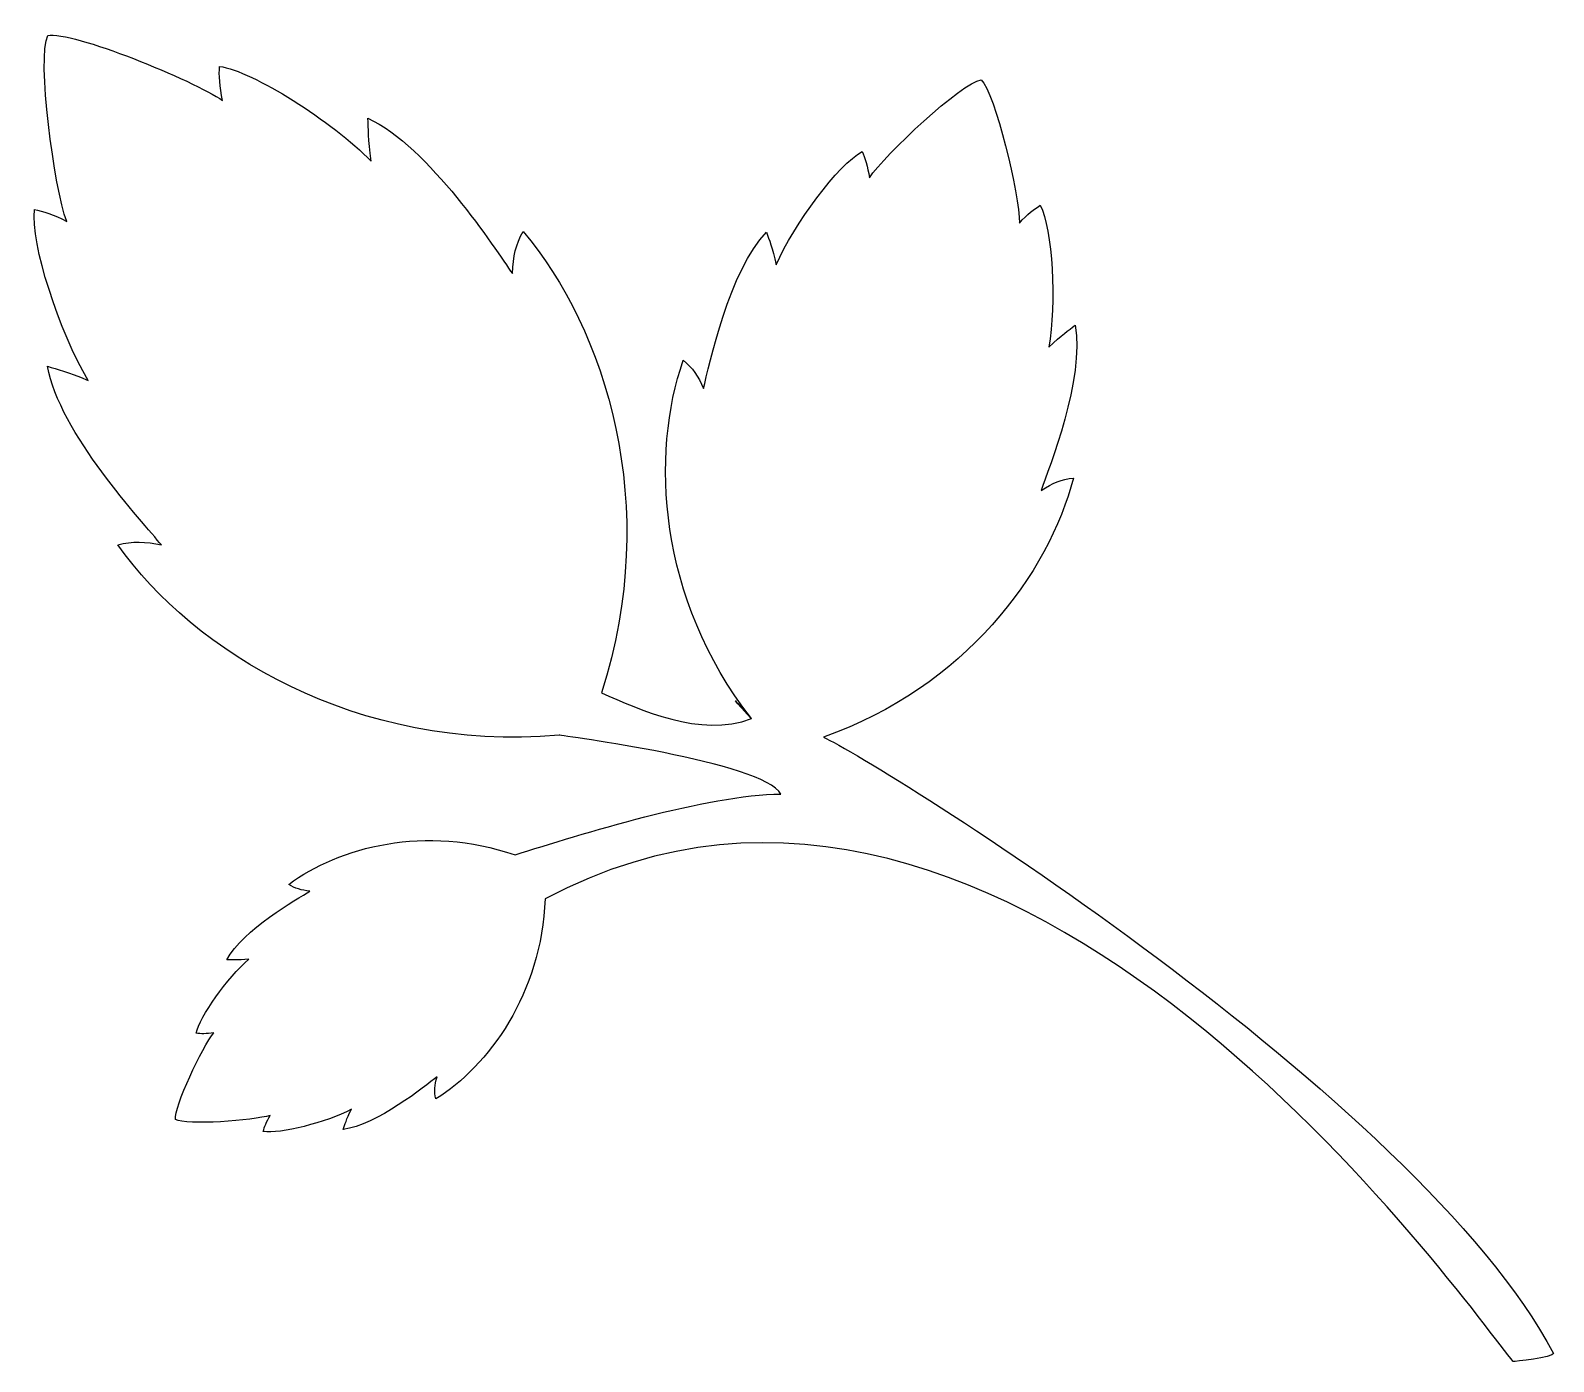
# Model space of a CAD drawing. Header units: centimetres. Extents: x -7.5 to 7.5, y -6.6 to 6.6.
import ezdxf

# ---------------------------------------------------------------- set-up
doc = ezdxf.new("R2010")
doc.units = ezdxf.units.CM
doc.header["$MEASUREMENT"] = 0
doc.layers.add('Camada 1', color=7, linetype='Continuous')

msp = doc.modelspace()

# ---------------------------------------------------------------- linework, layer by layer
at = {"layer": 'Camada 1'}
msp.add_open_spline([(-2.31733, -0.36404), (-2.31733, -0.36404), (-0.28755, -0.62915), (-0.12846, -0.94702), (-0.12846, -0.94702), (-0.84384, -0.94702), (-2.11572, -1.3444), (-2.75273, -1.54601), (-2.75273, -1.54601), (-3.63644, -1.24068), (-4.49345, -1.46867), (-4.9864, -1.83811), (-4.9864, -1.83811), (-4.92351, -1.87939), (-4.86628, -1.89489), (-4.77883, -1.90471), (-4.77883, -1.90471), (-4.9031, -1.98128), (-5.44069, -2.28521), (-5.5984, -2.58252), (-5.5984, -2.58252), (-5.54501, -2.5813), (-5.49714, -2.58866), (-5.38192, -2.5776), (-5.38192, -2.5776), (-5.59226, -2.76048), (-5.86886, -3.14402), (-5.90124, -3.30883), (-5.90124, -3.30883), (-5.8592, -3.31465), (-5.79998, -3.3151), (-5.72878, -3.30391), (-5.72878, -3.30391), (-5.83739, -3.43861), (-6.12431, -4.04001), (-6.10621, -4.15952), (-6.10621, -4.15952), (-6.00035, -4.22106), (-5.33603, -4.17135), (-5.17033, -4.1192), (-5.17033, -4.1192), (-5.20777, -4.18103), (-5.22925, -4.23625), (-5.23862, -4.27724), (-5.23862, -4.27724), (-5.07246, -4.30685), (-4.61526, -4.18842), (-4.36856, -4.05906), (-4.36856, -4.05906), (-4.4201, -4.16201), (-4.43145, -4.20881), (-4.45111, -4.25819), (-4.45111, -4.25819), (-4.11787, -4.21863), (-3.63982, -3.82708), (-3.52306, -3.73918), (-3.52306, -3.73918), (-3.54515, -3.81882), (-3.55174, -3.88385), (-3.53579, -3.95749), (-3.53579, -3.95749), (-3.01324, -3.63166), (-2.491, -2.91609), (-2.45555, -1.9805), (-2.45555, -1.9805), (2.17241, 0.48327), (6.66781, -6.03421), (7.1049, -6.55094), (7.1049, -6.55094), (7.1049, -6.55094), (7.50238, -6.51104), (7.50238, -6.47146), (7.50238, -6.47146), (6.15121, -3.92773), (0.82535, -0.62901), (0.29203, -0.38308), (0.29203, -0.38308), (1.68755, 0.10664), (2.51924, 1.2349), (2.76043, 2.176), (2.76043, 2.176), (2.64335, 2.16481), (2.55821, 2.1275), (2.44161, 2.05387), (2.44161, 2.05387), (2.51831, 2.26927), (2.87656, 3.16787), (2.77715, 3.68566), (2.77715, 3.68566), (2.71317, 3.63182), (2.64721, 3.59422), (2.51754, 3.46748), (2.51754, 3.46748), (2.59488, 3.89706), (2.55635, 4.63702), (2.43377, 4.87006), (2.43377, 4.87006), (2.37686, 4.83585), (2.30399, 4.77833), (2.22848, 4.69469), (2.22848, 4.69469), (2.22832, 4.96578), (1.98856, 5.98205), (1.84923, 6.11), (1.84923, 6.11), (1.6596, 6.08148), (0.8971, 5.36837), (0.74616, 5.14207), (0.74616, 5.14207), (0.73097, 5.2542), (0.70303, 5.34273), (0.67435, 5.4021), (0.67435, 5.4021), (0.44223, 5.27491), (0.00051, 4.68164), (-0.17406, 4.28151), (-0.17406, 4.28151), (-0.21182, 4.4578), (-0.24433, 4.52606), (-0.26841, 4.60584), (-0.26841, 4.60584), (-0.63676, 4.23026), (-0.83591, 3.28306), (-0.89238, 3.0612), (-0.89238, 3.0612), (-0.94363, 3.17995), (-0.99917, 3.2657), (-1.09121, 3.34026), (-1.09121, 3.34026), (-1.41538, 2.41192), (-1.34206, 0.98999), (-0.41893, -0.20084), (-0.41893, -0.20084), (-0.41893, -0.20084), (-0.7767, 0.19654), (-0.41893, -0.20084), (-0.41893, -0.20084), (-0.92336, -0.39063), (-1.51957, -0.11247), (-1.90004, 0.05507), (-1.90004, 0.05507), (-1.30168, 1.90197), (-1.86014, 3.65065), (-2.67207, 4.61199), (-2.67207, 4.61199), (-2.74602, 4.48372), (-2.76994, 4.36926), (-2.77946, 4.19606), (-2.77946, 4.19606), (-2.94424, 4.43188), (-3.60364, 5.45426), (-4.20673, 5.73011), (-4.20673, 5.73011), (-4.19813, 5.62518), (-4.2075, 5.53035), (-4.17236, 5.30514), (-4.17236, 5.30514), (-4.55618, 5.69764), (-5.34233, 6.19781), (-5.6705, 6.24216), (-5.6705, 6.24216), (-5.67711, 6.15887), (-5.67111, 6.04224), (-5.64073, 5.90386), (-5.64073, 5.90386), (-5.91841, 6.10177), (-7.13444, 6.59701), (-7.36719, 6.54746), (-7.36719, 6.54746), (-7.47641, 6.33251), (-7.30184, 5.03119), (-7.18018, 4.71146), (-7.18018, 4.71146), (-7.30599, 4.77774), (-7.41706, 4.81364), (-7.49882, 4.82761), (-7.49882, 4.82761), (-7.53795, 4.49699), (-7.25228, 3.61174), (-6.96936, 3.14105), (-6.96936, 3.14105), (-7.17785, 3.23096), (-7.2713, 3.24752), (-7.37071, 3.2808), (-7.37071, 3.2808), (-7.25456, 2.62969), (-6.42916, 1.73479), (-6.24306, 1.51492), (-6.24306, 1.51492), (-6.40215, 1.54913), (-6.53074, 1.55466), (-6.67401, 1.51492), (-6.67401, 1.51492), (-5.92947, 0.46352), (-4.32223, -0.53615), (-2.31733, -0.36404)], degree=3, knots=[0, 0, 0, 0, 0.02, 0.02, 0.02, 0.02, 0.04, 0.04, 0.04, 0.04, 0.06, 0.06, 0.06, 0.06, 0.08, 0.08, 0.08, 0.08, 0.1, 0.1, 0.1, 0.1, 0.12, 0.12, 0.12, 0.12, 0.14, 0.14, 0.14, 0.14, 0.16, 0.16, 0.16, 0.16, 0.18, 0.18, 0.18, 0.18, 0.2, 0.2, 0.2, 0.2, 0.22, 0.22, 0.22, 0.22, 0.24, 0.24, 0.24, 0.24, 0.26, 0.26, 0.26, 0.26, 0.28, 0.28, 0.28, 0.28, 0.3, 0.3, 0.3, 0.3, 0.32, 0.32, 0.32, 0.32, 0.34, 0.34, 0.34, 0.34, 0.36, 0.36, 0.36, 0.36, 0.38, 0.38, 0.38, 0.38, 0.4, 0.4, 0.4, 0.4, 0.42, 0.42, 0.42, 0.42, 0.44, 0.44, 0.44, 0.44, 0.46, 0.46, 0.46, 0.46, 0.48, 0.48, 0.48, 0.48, 0.5, 0.5, 0.5, 0.5, 0.52, 0.52, 0.52, 0.52, 0.54, 0.54, 0.54, 0.54, 0.56, 0.56, 0.56, 0.56, 0.58, 0.58, 0.58, 0.58, 0.6, 0.6, 0.6, 0.6, 0.62, 0.62, 0.62, 0.62, 0.64, 0.64, 0.64, 0.64, 0.66, 0.66, 0.66, 0.66, 0.68, 0.68, 0.68, 0.68, 0.7, 0.7, 0.7, 0.7, 0.72, 0.72, 0.72, 0.72, 0.74, 0.74, 0.74, 0.74, 0.76, 0.76, 0.76, 0.76, 0.78, 0.78, 0.78, 0.78, 0.8, 0.8, 0.8, 0.8, 0.82, 0.82, 0.82, 0.82, 0.84, 0.84, 0.84, 0.84, 0.86, 0.86, 0.86, 0.86, 0.88, 0.88, 0.88, 0.88, 0.9, 0.9, 0.9, 0.9, 0.92, 0.92, 0.92, 0.92, 0.94, 0.94, 0.94, 0.94, 0.96, 0.96, 0.96, 0.96, 1, 1, 1, 1], dxfattribs=at)

doc.saveas('drawing.dxf')
